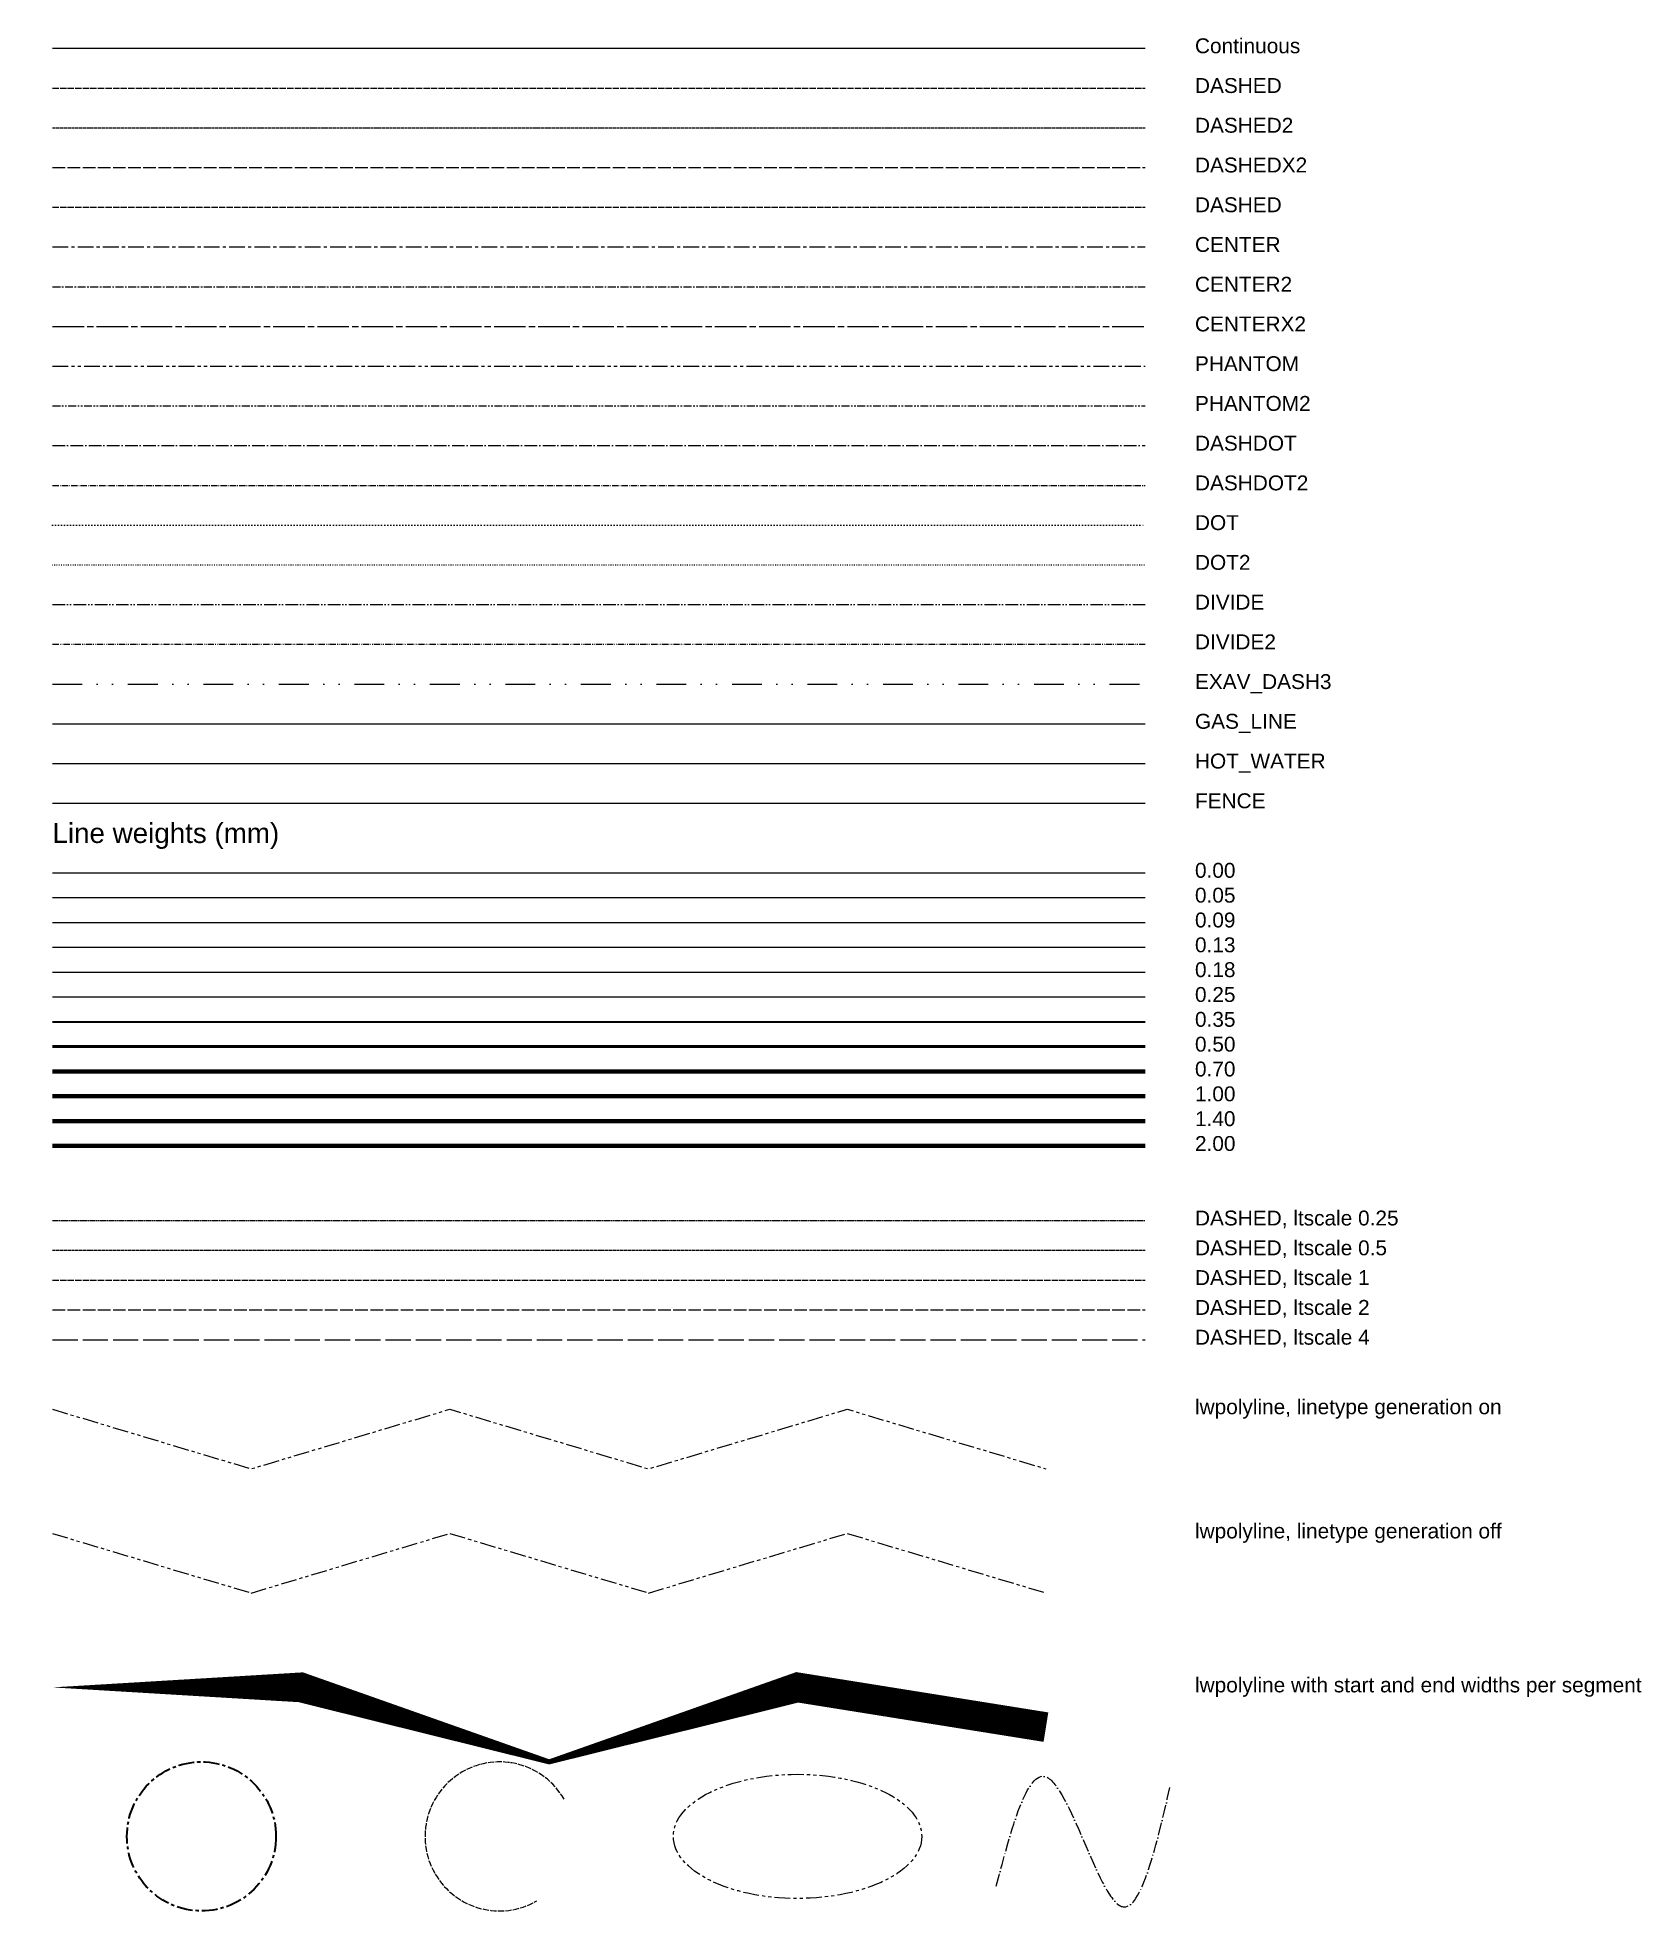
# Model space of a CAD drawing. Header units: millimetres. Extents: x -3 to 320, y -376 to 2.
import ezdxf

# ---------------------------------------------------------------- set-up
doc = ezdxf.new("R2010")
doc.units = ezdxf.units.MM
for name, pattern in [('CENTER', [5.08, 3.175, -0.635, 0.635, -0.635]), ('CENTER2', [2.541, 1.587, -0.318, 0.318, -0.318]), ('CENTERX2', [8.89, 6.35, -0.635, 1.27, -0.635]), ('DASHDOT', [3.556, 2.54, -0.508, 0, -0.508]), ('DASHDOT2', [1.778, 1.27, -0.254, 0, -0.254]), ('DASHED', [1.524, 1.27, -0.254]), ('DASHED2', [0.762, 0.635, -0.127]), ('DASHEDX2', [3.048, 2.54, -0.508]), ('DIVIDE', [4.064, 2.54, -0.508, 0, -0.508, 0, -0.508]), ('DIVIDE2', [2.032, 1.27, -0.254, 0, -0.254, 0, -0.254]), ('DOT', [0.508, 0, -0.508]), ('DOT2', [0.254, 0, -0.254]), ('EXAV_DASH3', [15, 6, -3, 0, -3, 0, -3]), ('PHANTOM', [6.35, 3.175, -0.635, 0.635, -0.635, 0.635, -0.635]), ('PHANTOM2', [3.177, 1.587, -0.318, 0.318, -0.318, 0.318, -0.318])]:
    doc.linetypes.add(name, pattern=pattern)
for name, color, linetype, lineweight in [('LT-00', 1, 'Continuous', 25), ('LT-01', 2, 'DASHED', 25), ('LT-02', 3, 'DASHED2', 25), ('LT-03', 4, 'DASHEDX2', 25), ('LT-04', 5, 'DASHED', 25), ('LT-05', 6, 'CENTER', 25), ('LT-06', 7, 'CENTER2', 25), ('LT-07', 1, 'CENTERX2', 25), ('LT-08', 2, 'PHANTOM', 25), ('LT-09', 3, 'PHANTOM2', 25), ('LT-10', 4, 'DASHDOT', 25), ('LT-11', 5, 'DASHDOT2', 25), ('LT-12', 6, 'DOT', 25), ('LT-13', 7, 'DOT2', 25), ('LT-14', 1, 'DIVIDE', 25), ('LT-15', 2, 'DIVIDE2', 25), ('LT-16', 3, 'EXAV_DASH3', 25), ('LT-17', 4, 'GAS_LINE', 25), ('LT-18', 5, 'HOT_WATER', 25), ('LT-19', 6, 'FENCE', 25)]:
    doc.layers.add(name, color=color, linetype=linetype, lineweight=lineweight)
doc.styles.add('LT-TEXT', font='arial.ttf')
doc.linetypes.add('FENCE', pattern='A,4,-2,["x",LT-TEXT,S=1.4,R=0,X=-0.5,Y=-0.7],-2', length=0)
doc.linetypes.add('GAS_LINE', pattern='A,5,-2,["GAS",LT-TEXT,S=1.5,R=0,X=-1,Y=-0.75],-4', length=0)
doc.linetypes.add('HOT_WATER', pattern='A,6,-1.5,["HW",LT-TEXT,S=1.5,R=0,X=-1,Y=-0.75],-3', length=0)

msp = doc.modelspace()

# ---------------------------------------------------------------- linework, layer by layer
at = {"color": 7, "lineweight": 0}
msp.add_line((0, -166), (220, -166), dxfattribs=at)
at = {"color": 7, "lineweight": 5}
msp.add_line((0, -171), (220, -171), dxfattribs=at)
at = {"color": 7, "lineweight": 9}
msp.add_line((0, -176), (220, -176), dxfattribs=at)
at = {"color": 7, "lineweight": 13}
msp.add_line((0, -181), (220, -181), dxfattribs=at)
at = {"color": 7, "lineweight": 18}
msp.add_line((0, -186), (220, -186), dxfattribs=at)
at = {"color": 7, "lineweight": 25}
msp.add_line((0, -191), (220, -191), dxfattribs=at)
at = {"color": 7, "lineweight": 35}
msp.add_line((0, -196), (220, -196), dxfattribs=at)
at = {"color": 7, "lineweight": 50}
msp.add_line((0, -201), (220, -201), dxfattribs=at)
at = {"color": 7, "lineweight": 70}
msp.add_line((0, -206), (220, -206), dxfattribs=at)
at = {"color": 7, "lineweight": 100}
msp.add_line((0, -211), (220, -211), dxfattribs=at)
at = {"color": 7, "lineweight": 140}
msp.add_line((0, -216), (220, -216), dxfattribs=at)
at = {"color": 7, "lineweight": 200}
msp.add_line((0, -221), (220, -221), dxfattribs=at)
at = {"color": 4, "linetype": 'DASHED', "ltscale": 0.25}
msp.add_line((0, -236), (220, -236), dxfattribs=at)
at = {"color": 4, "linetype": 'DASHED', "ltscale": 0.5}
msp.add_line((0, -242), (220, -242), dxfattribs=at)
at = {"color": 4, "linetype": 'DASHED'}
msp.add_line((0, -248), (220, -248), dxfattribs=at)
at = {"color": 4, "linetype": 'DASHED', "ltscale": 2}
msp.add_line((0, -254), (220, -254), dxfattribs=at)
at = {"color": 4, "linetype": 'DASHED', "ltscale": 4}
msp.add_line((0, -260), (220, -260), dxfattribs=at)
at = {"color": 1, "linetype": 'PHANTOM', "flags": 128}
msp.add_lwpolyline([(0, -274), (40, -286), (80, -274), (120, -286), (160, -274), (200, -286)], dxfattribs=at)
at = {"color": 3, "linetype": 'PHANTOM'}
msp.add_lwpolyline([(0, -299), (40, -311), (80, -299), (120, -311), (160, -299), (200, -311)], dxfattribs=at)
at = {"color": 6}
msp.add_lwpolyline([(0, -330, 0, 6, 0), (50, -330, 6, 1, 0), (100, -345, 1, 6, 0), (150, -330, 6, 6, 0), (200, -338, 0, 0, 0)], format="xyseb", dxfattribs=at)
at = {"color": 1, "linetype": 'CENTER', "lineweight": 35}
msp.add_circle((30, -360), 15, dxfattribs=at)
at = {"color": 3, "linetype": 'DASHED'}
msp.add_arc((90, -360), 15, 30, 300, dxfattribs=at)
at = {"color": 5, "linetype": 'PHANTOM'}
msp.add_ellipse((150, -360), major_axis=(25, 0), ratio=0.5, dxfattribs=at)
at = {"color": 6, "linetype": 'DASHDOT'}
msp.add_spline([(190, -370), (200, -348), (215, -374), (225, -350)], degree=3, dxfattribs=at)
at = {"layer": 'LT-00'}
msp.add_line((0, 0), (220, 0), dxfattribs=at)
at = {"layer": 'LT-01'}
msp.add_line((0, -8), (220, -8), dxfattribs=at)
at = {"layer": 'LT-02'}
msp.add_line((0, -16), (220, -16), dxfattribs=at)
at = {"layer": 'LT-03'}
msp.add_line((0, -24), (220, -24), dxfattribs=at)
at = {"layer": 'LT-04'}
msp.add_line((0, -32), (220, -32), dxfattribs=at)
at = {"layer": 'LT-05'}
msp.add_line((0, -40), (220, -40), dxfattribs=at)
at = {"layer": 'LT-06'}
msp.add_line((0, -48), (220, -48), dxfattribs=at)
at = {"layer": 'LT-07'}
msp.add_line((0, -56), (220, -56), dxfattribs=at)
at = {"layer": 'LT-08'}
msp.add_line((0, -64), (220, -64), dxfattribs=at)
at = {"layer": 'LT-09'}
msp.add_line((0, -72), (220, -72), dxfattribs=at)
at = {"layer": 'LT-10'}
msp.add_line((0, -80), (220, -80), dxfattribs=at)
at = {"layer": 'LT-11'}
msp.add_line((0, -88), (220, -88), dxfattribs=at)
at = {"layer": 'LT-12'}
msp.add_line((0, -96), (220, -96), dxfattribs=at)
at = {"layer": 'LT-13'}
msp.add_line((0, -104), (220, -104), dxfattribs=at)
at = {"layer": 'LT-14'}
msp.add_line((0, -112), (220, -112), dxfattribs=at)
at = {"layer": 'LT-15'}
msp.add_line((0, -120), (220, -120), dxfattribs=at)
at = {"layer": 'LT-16'}
msp.add_line((0, -128), (220, -128), dxfattribs=at)
at = {"layer": 'LT-17'}
msp.add_line((0, -136), (220, -136), dxfattribs=at)
at = {"layer": 'LT-18'}
msp.add_line((0, -144), (220, -144), dxfattribs=at)
at = {"layer": 'LT-19'}
msp.add_line((0, -152), (220, -152), dxfattribs=at)

# ---------------------------------------------------------------- texts
at = {"color": 7, "style": 'LT-TEXT'}
for s, height, p in [('Continuous', 3, (230, -1)), ('DASHED', 3, (230, -9)), ('DASHED2', 3, (230, -17)), ('DASHEDX2', 3, (230, -25)), ('DASHED', 3, (230, -33)), ('CENTER', 3, (230, -41)), ('CENTER2', 3, (230, -49)), ('CENTERX2', 3, (230, -57)), ('PHANTOM', 3, (230, -65)), ('PHANTOM2', 3, (230, -73)), ('DASHDOT', 3, (230, -81)), ('DASHDOT2', 3, (230, -89)), ('DOT', 3, (230, -97)), ('DOT2', 3, (230, -105)), ('DIVIDE', 3, (230, -113)), ('DIVIDE2', 3, (230, -121)), ('EXAV_DASH3', 3, (230, -129)), ('GAS_LINE', 3, (230, -137)), ('HOT_WATER', 3, (230, -145)), ('FENCE', 3, (230, -153)), ('Line weights (mm)', 4, (0, -160)), ('0.00', 3, (230, -167)), ('0.05', 3, (230, -172)), ('0.09', 3, (230, -177)), ('0.13', 3, (230, -182)), ('0.18', 3, (230, -187)), ('0.25', 3, (230, -192)), ('0.35', 3, (230, -197)), ('0.50', 3, (230, -202)), ('0.70', 3, (230, -207)), ('1.00', 3, (230, -212)), ('1.40', 3, (230, -217)), ('2.00', 3, (230, -222)), ('DASHED, ltscale 0.25', 3, (230, -237)), ('DASHED, ltscale 0.5', 3, (230, -243)), ('DASHED, ltscale 1', 3, (230, -249)), ('DASHED, ltscale 2', 3, (230, -255)), ('DASHED, ltscale 4', 3, (230, -261)), ('lwpolyline, linetype generation on', 3, (230, -275)), ('lwpolyline, linetype generation off', 3, (230, -300)), ('lwpolyline with start and end widths per segment', 3, (230, -331))]:
    msp.add_text(s, height=height, dxfattribs=at).set_placement(p)

doc.saveas('drawing.dxf')
